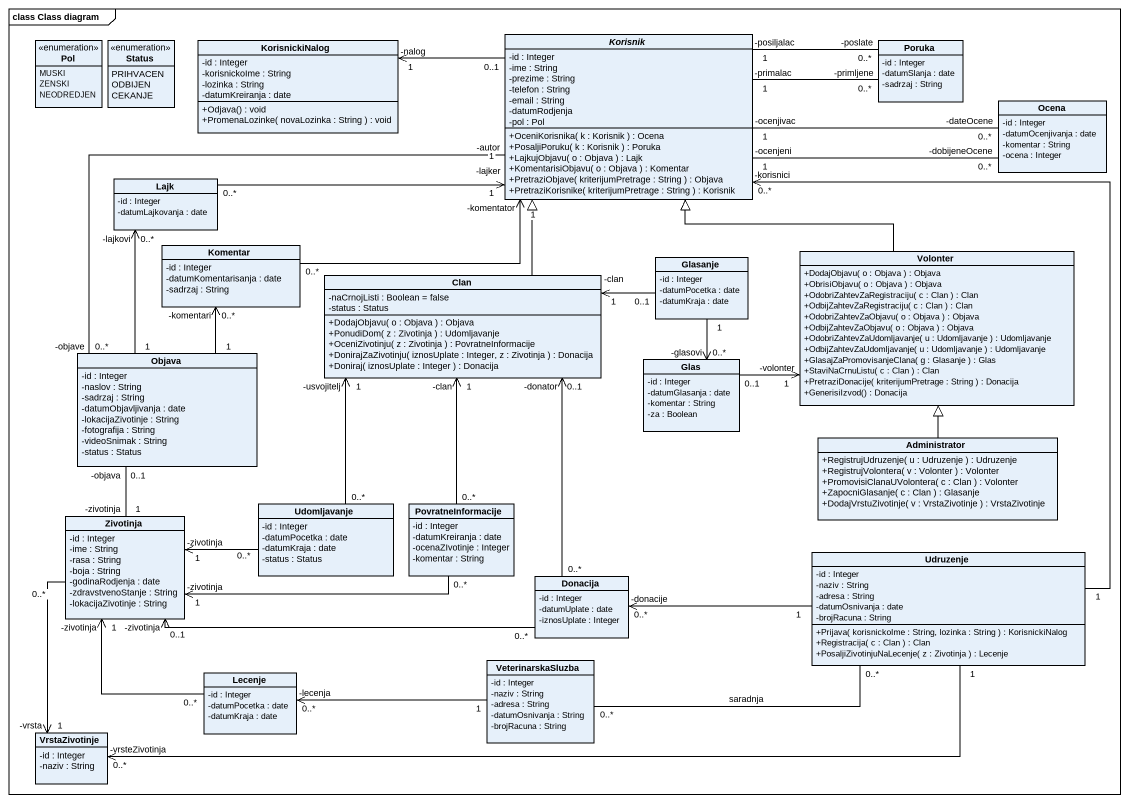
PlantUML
@startuml
mainframe class Class diagram
hide circle
hide empty members
skinparam classAttributeIconSize 0
enum Pol {
  MUSKI
  ZENSKI
  NEODREDJEN
}
enum Status {
  PRIHVACEN
  ODBIJEN
  CEKANJE
}
class KorisnickiNalog {
  -id : Integer
  -korisnickoIme : String
  -lozinka : String
  -datumKreiranja : date
  +Odjava() : void
  +PromenaLozinke( novaLozinka : String ) : void
}
abstract class Korisnik {
  -id : Integer
  -ime : String
  -prezime : String
  -telefon : String
  -email : String
  -datumRodjenja
  -pol : Pol
  +OceniKorisnika( k : Korisnik ) : Ocena
  +PosaljiPoruku( k : Korisnik ) : Poruka
  +LajkujObjavu( o : Objava ) : Lajk
  +KomentarisiObjavu( o : Objava ) : Komentar
  +PretraziObjave( kriterijumPretrage : String ) : Objava
  +PretraziKorisnike( kriterijumPretrage : String ) : Korisnik
}
class Poruka {
  -id : Integer
  -datumSlanja : date
  -sadrzaj : String
}
class Ocena {
  -id : Integer
  -datumOcenjivanja : date
  -komentar : String
  -ocena : Integer
}
class Lajk {
  -id : Integer
  -datumLajkovanja : date
}
class Komentar {
  -id : Integer
  -datumKomentarisanja : date
  -sadrzaj : String
}
class Clan {
  -naCrnojListi : Boolean = false
  -status : Status
  +DodajObjavu( o : Objava ) : Objava
  +PonudiDom( z : Zivotinja ) : Udomljavanje
  +OceniZivotinju( z : Zivotinja ) : PovratneInformacije
  +DonirajZaZivotinju( iznosUplate : Integer, z : Zivotinja ) : Donacija
  +Doniraj( iznosUplate : Integer ) : Donacija
}
class Glasanje {
  -id : Integer
  -datumPocetka : date
  -datumKraja : date
}
class Volonter {
  +DodajObjavu( o : Objava ) : Objava
  +ObrisiObjavu( o : Objava ) : Objava
  +OdobriZahtevZaRegistraciju( c : Clan ) : Clan
  +OdbijZahtevZaRegistraciju( c : Clan ) : Clan
  +OdobriZahtevZaObjavu( o : Objava ) : Objava
  +OdbijZahtevZaObjavu( o : Objava ) : Objava
  +OdobriZahtevZaUdomljavanje( u : Udomljavanje ) : Udomljavanje
  +OdbijZahtevZaUdomljavanje( u : Udomljavanje ) : Udomljavanje
  +GlasajZaPromovisanjeClana( g : Glasanje ) : Glas
  +StaviNaCrnuListu( c : Clan ) : Clan
  +PretraziDonacije( kriterijumPretrage : String ) : Donacija
  +GenerisiIzvod() : Donacija
}
class Objava {
  -id : Integer
  -naslov : String
  -sadrzaj : String
  -datumObjavljivanja : date
  -lokacijaZivotinje : String
  -fotografija : String
  -videoSnimak : String
  -status : Status
}
class Glas {
  -id : Integer
  -datumGlasanja : date
  -komentar : String
  -za : Boolean
}
class Administrator {
  +RegistrujUdruzenje( u : Udruzenje ) : Udruzenje
  +RegistrujVolontera( v : Volonter ) : Volonter
  +PromovisiClanaUVolontera( c : Clan ) : Volonter
  +ZapocniGlasanje( c : Clan ) : Glasanje
  +DodajVrstuZivotinje( v : VrstaZivotinje ) : VrstaZivotinje
}
class Zivotinja {
  -id : Integer
  -ime : String
  -rasa : String
  -boja : String
  -godinaRodjenja : date
  -zdravstvenoStanje : String
  -lokacijaZivotinje : String
}
class Udomljavanje {
  -id : Integer
  -datumPocetka : date
  -datumKraja : date
  -status : Status
}
class PovratneInformacije {
  -id : Integer
  -datumKreiranja : date
  -ocenaZIvotinje : Integer
  -komentar : String
}
class Udruzenje {
  -id : Integer
  -naziv : String
  -adresa : String
  -datumOsnivanja : date
  -brojRacuna : String
  +Prijava( korisnickoIme : String, lozinka : String ) : KorisnickiNalog
  +Registracija( c : Clan ) : Clan
  +PosaljiZivotinjuNaLecenje( z : Zivotinja ) : Lecenje
}
class Donacija {
  -id : Integer
  -datumUplate : date
  -iznosUplate : Integer
}
class Lecenje {
  -id : Integer
  -datumPocetka : date
  -datumKraja : date
}
class VeterinarskaSluzba {
  -id : Integer
  -naziv : String
  -adresa : String
  -datumOsnivanja : String
  -brojRacuna : String
}
class VrstaZivotinje {
  -id : Integer
  -naziv : String
}
Korisnik "0..1" -left-> "1\n-nalog" KorisnickiNalog
Poruka "-poslate\n0..*" -left- "1\n-posiljalac" Korisnik
Poruka "-primljene\n0..*" -left- "-primalac\n1" Korisnik
Ocena "-dateOcene\n0..*" -left- "-ocenjivac\n1" Korisnik
Ocena "-dobijeneOcene\n0..*" -left- "-ocenjeni\n1" Korisnik
Lajk "0..*" -right-> "1\n-lajker" Korisnik
Komentar "0..*" -right-> "1\n-komentator" Korisnik
Clan -up-|> Korisnik
Glasanje "0..1" -left-> "1\n-clan" Clan
Glasanje "1" --> "0..*\n-glasovi" Glas
Volonter -up-|> Korisnik
Objava "0..*\n-objave" -up- "-autor\n1" Korisnik
Objava "1" -up-> "0..*\n-lajkovi" Lajk
Objava "1" -up-> "0..*\n-komentari" Komentar
Objava "0..1\n-objava" -- "1\n-zivotinja" Zivotinja
Glas "0..1" -right-> "1\n-volonter" Volonter
Administrator -up-|> Volonter
Zivotinja "0..*" --> "1\n-vrsta" VrstaZivotinje
Udomljavanje "0..*" -up-> "1\n-usvojitelj" Clan
Udomljavanje "0..*" -left-> "1\n-zivotinja" Zivotinja
PovratneInformacije "0..*" -up-> "1\n-clan" Clan
PovratneInformacije "0..*" -left-> "1\n-zivotinja" Zivotinja
Udruzenje "1" -up-> "0..*\n-korisnici" Korisnik
Udruzenje "1" -left-> "0..*\n-donacije" Donacija
Udruzenje "1" -left-> "0..*\n-vrsteZivotinja" VrstaZivotinje
Donacija "0..*" -up-> "-donator\n0..1" Clan
Donacija "0..*" -left-> "0..1\n-zivotinja" Zivotinja
Lecenje "0..*" -up-> "-zivotinja\n1" Zivotinja
VeterinarskaSluzba "0..*" -right- "0..*" Udruzenje : saradnja
VeterinarskaSluzba "1" -left-> "0..*\n-lecenja" Lecenje
@enduml
